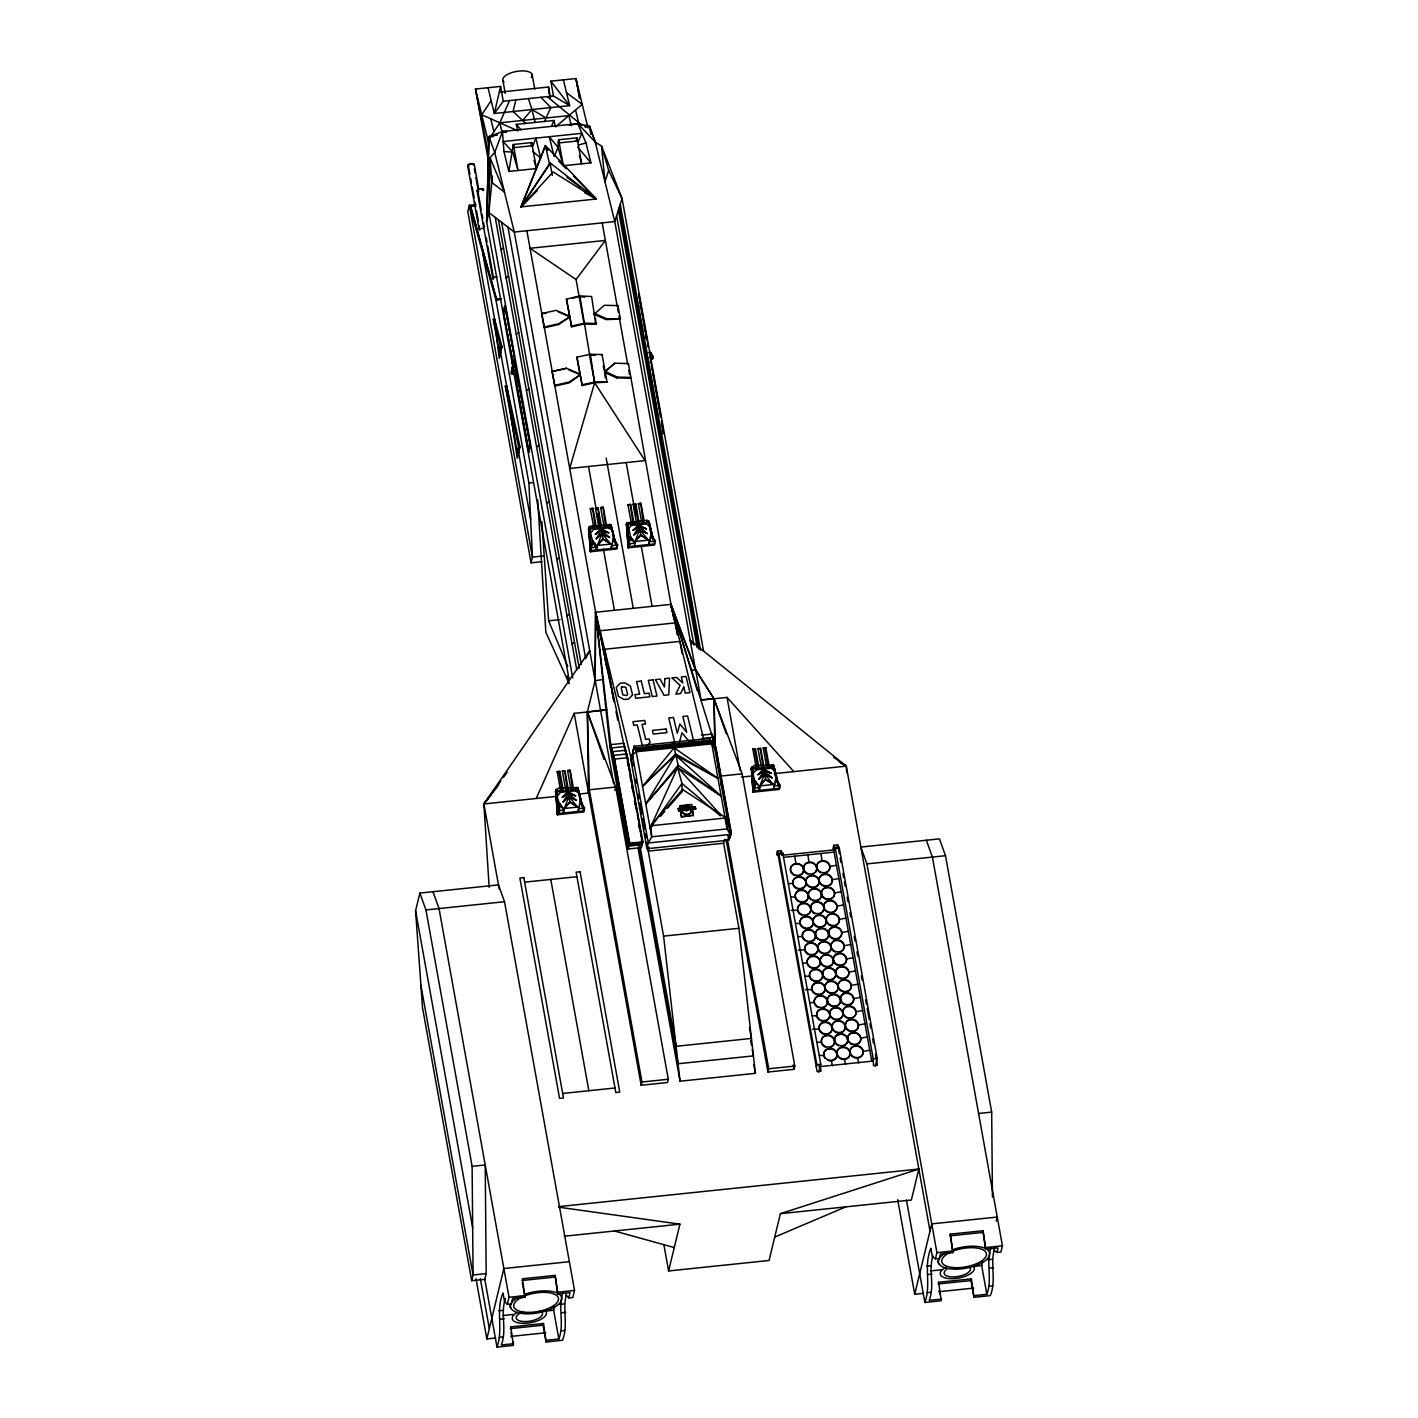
<?xml version="1.0" encoding="UTF-8"?>
<svg xmlns="http://www.w3.org/2000/svg" width="1418" height="1418" viewBox="0 0 1418 1418"><rect width="100%" height="100%" fill="white"/><g stroke="black" fill="none" stroke-linecap="round" stroke-linejoin="round"><path stroke-width="1.5" d="M512.058 367.333L511.437 373.714L515.478 373.944L515.142 366.429L512.058 367.333L511.614 369.832L512.235 368.786M613.693 783.817L595.206 680.321L595.578 612.257L670.927 604.387L695.653 669.845L701.041 699.783L713.998 698.773L742.163 773.82L794.807 1066.052L794.009 1069.314L767.953 1072.026L726.051 839.438M603.572 679.452L595.117 680.675L595.578 612.257L632.96 766.074M513.759 367.014L512.962 367.634L486.64 221.811L488.962 136.677L502.451 131.502L577.8 123.632L589.427 126.202L596.021 143.945M572.712 677.946L488.873 212.523L490.043 157.699L494.74 152.506L502.451 131.502L506.864 131.484M492.436 176.08L488.873 212.523L486.64 221.811L488.962 136.677L497.541 134.94M566.491 1294.439C562.131 1309.275 568.618 1325.334 562.485 1340.258L546.107 1341.977L543.502 1323.49L510.764 1326.911L513.369 1345.398L496.991 1347.1C503.603 1329.304 495.378 1310.445 503.018 1292.968L504.524 1301.352L507.325 1304.365L511.26 1303.957L512.554 1298.587L524.997 1297.293L522.391 1278.806L555.147 1275.385L557.735 1293.872L570.054 1292.578L568.76 1297.949L572.819 1297.523L574.538 1290.433L504.524 901.724L498.462 884.885L419.888 893.074L415.58 910.835L422.529 1007.737L471.698 1280.72L484.796 1279.355L486.179 1273.63L485.222 1164.976L472.123 1166.34L473.08 1274.995L471.698 1280.72M513.777 1343.679L501.334 1344.973C507.219 1329.73 500.04 1313.511 505.499 1298.498M546.515 1340.258L558.834 1338.964C564.719 1323.738 557.54 1307.502 562.999 1292.489M994.869 1247.698C989.569 1263.19 996.712 1279.958 990.367 1295.609L973.989 1297.328L971.383 1278.841L938.645 1282.262L941.251 1300.731L924.873 1302.451C931.484 1284.637 923.278 1265.795 930.899 1248.319L932.406 1256.702L935.419 1258.847L939.354 1258.44L940.435 1253.937L952.878 1252.626L950.273 1234.139L983.029 1230.735L985.634 1249.223L998.077 1247.911L996.978 1252.431L1000.913 1252.023L1002.42 1245.784L932.406 857.075L926.344 840.236M941.658 1299.03L929.215 1300.324C934.958 1285.771 928.311 1270.209 932.902 1255.816M974.396 1295.609L986.839 1294.297C992.742 1279.071 985.545 1262.853 991.022 1247.822M511.916 367.936L511.402 372.774L513.511 374.139L513.281 366.624M486.64 221.811L487.012 217.521M500.483 92.046L548.518 87.03L548.855 93.606M588.736 527.833L590.526 551.726L592.689 540.471L597.403 547.118L596.694 549.971L592.689 540.471L590.81 550.592L617.007 547.862L610.874 524.607L589.977 526.273L588.47 528.914L590.526 551.726L616.724 548.996L617.699 544.991L613.409 538.308L611.867 527.851L609.58 526.255L593.132 528.205L588.878 526.893M568.405 788.071L577.764 787.61L580.299 801.312L584.588 807.994L583.613 812L557.416 814.73C566.154 804.52 544.884 784.189 566.473 788.266L566.207 789.418M626.543 522.958L627.819 526.184L628.209 547.809L626.543 522.958L646.945 520.335L648.806 521.15L654.673 543.927L628.475 546.657L630.354 536.536L633.456 541.694L649.834 539.992L648.788 544.547L651.075 534.373L655.364 541.056L654.389 545.061L628.209 547.809L630.354 536.536L635.069 543.183L634.378 546.036M764.072 765.507L773.43 765.029L775.965 778.73L780.255 785.43L779.28 789.436L753.082 792.166C761.821 781.938 740.551 761.608 762.14 765.702L761.874 766.854M632.463 756.999L632.641 753.454M555.767 789.897L557.416 814.73L557.026 793.123L558.674 791.12L575.354 789.596L578.012 788.089L581.752 804.024M751.434 767.333L753.082 792.166L752.692 770.541L754.341 768.538L771.02 767.032L773.679 765.507L778.34 785.448M557.699 813.595L559.561 803.474L564.275 810.121L563.584 812.975L562.662 808.632L579.04 806.931L577.995 811.468L580.299 801.312L583.879 810.866L557.699 813.595L557.026 793.123M772.136 766.695L774.423 768.272L779.546 788.284L753.366 791.014L755.227 780.893L759.942 787.539L759.25 790.411L758.329 786.068L774.707 784.349L773.661 788.904L775.965 778.73L777.401 782.559M631.418 759.25L631.861 757.07L633.084 756.946M631.754 757.815L634.218 746.222L709.567 738.37L714.353 746.4L730.199 834.44L728.817 840.165L646.927 848.708L631.063 760.686L634.218 746.222L636.292 752.249M508.832 171.436L513.351 144.494L531.732 142.58L536.412 168.565L508.832 171.436L503.939 151.549L502.451 131.502L506.332 132.353M580.299 801.312L579.59 804.52L582.55 804.219M775.965 778.73L775.256 781.956L778.216 781.655M612.027 544.406L611.105 548.465L613.409 538.308L612.718 541.516L615.66 541.215M488.43 160.89L475.473 89.033L500.589 86.409L494.315 113.475L569.646 105.623L563.371 79.851M515.815 99.916L513.139 111.508L525.706 123.419M611.105 548.465L612.168 543.927L595.79 545.629M470.581 205.911L496.601 299.588L501.015 299.127L496.601 299.588L470.439 206.479L474.977 205.45M490.043 157.699L491.816 182.514L504.524 192.281L490.043 157.699L488.182 165.445L490.061 161.741M512.891 147.507L513.6 144.601L514.131 147.596L531.945 145.735L531.413 142.757M530.988 145.664L531.732 142.58M503.62 310.648L504.737 306.004L514.309 356.432L513.44 365.241L503.869 314.796L504.737 306.004M503.869 314.796L513.44 365.241M514.309 356.432L505.552 307.83M541.41 156.14L545.398 145.487L596.34 199.016L521.009 206.886L545.398 145.487L549.617 164.506L521.009 206.886L540.701 157.912L535.827 138.113L532.707 146.178M500.625 352.55L499.313 352.692L500.678 347.038L493.304 319.369L494.616 319.227L501.99 346.896L499.225 358.364L494.616 319.227M549.617 164.506L550.024 162.822L596.34 199.016L584.854 192.848M579.377 155.679L581.699 163.832L577.02 137.847L558.639 139.762L558.054 147.401L563.318 165.746L590.898 162.875L586.006 142.988L577.8 123.632L569.38 125.333M558.196 142.775L558.887 139.886M512.767 362.813L512.926 363.699M513.174 363.735L514.291 359.091L514.574 360.597M514.255 366.074L515 362.99L516.755 372.739L515.638 377.365L514.929 373.483M516.382 383.64L517.322 375.876L529.871 444.153L529.003 451.615L516.453 383.339L528.311 450.534M517.322 375.876L516.205 380.52M517.942 377.241L517.464 376.621M576.275 140.949L577.02 137.847M518.634 452.537L517.322 452.661L518.687 447.007L505.322 386.015L506.634 385.873L519.998 446.865L517.216 458.351L510.374 411.45M528.453 449.949L529.144 452.377L529.995 443.568L517.18 375.132L516.329 383.923M528.861 450.871L529.995 446.227M541.977 561.705L531.059 562.84L532.441 557.114L528.914 483.095L495.91 299.854L469.323 205.291L475.881 204.617M595.383 534.231L601.409 530.102L602.969 539.159L597.403 545.469L602.03 533.381L609.563 537.44L601.392 530.208L601.108 528.613L595.383 534.231L601.409 530.102L608.747 532.849L601.108 528.613M608.996 525.404L609.261 524.252L610.963 525.511L615.146 542.598M650.862 354.039L651.146 352.816L648.345 352.515M651.146 352.816L653.078 356.574L652.493 358.984L650.649 359.835L650.206 352.32M650.649 359.835L652.493 358.984L652.883 356.237L651.11 356.804L650.685 352.568L651.11 356.804L653.078 356.574L649.267 357.62M562.272 797.235L568.299 793.105L569.859 802.163L564.293 808.473L568.902 796.384L576.452 800.443L568.281 793.211L567.998 791.616L562.272 797.235L568.299 793.105L575.619 795.852L567.998 791.616M636.983 522.48L637.267 521.345M581.415 803.846L577.764 787.61M633.048 530.314L639.093 526.167L647.246 533.523L639.66 529.623L635.069 541.534L640.723 534.941L638.774 524.678L633.048 530.314L639.093 526.167L646.413 528.914L638.774 524.678M646.661 521.469L646.945 520.335L648.629 521.576L652.829 538.663M579.82 793.938L588.541 793.034L589.321 789.773L587.353 711.978L595.206 680.321M642.106 844.703L629.007 846.085L610.733 744.627L623.831 743.262L627.66 757.708L642.815 841.813L641.415 847.609L628.316 848.974L610.041 747.534L610.733 744.627L595.578 612.257L625.391 751.894M495.573 1338.007L486.835 1338.911L503.869 1268.525L569.345 1261.701M631.063 760.686L632.446 754.961L636.416 751.753L711.765 743.883L714.353 746.4L713.998 747.835M507.325 1304.365L509.044 1297.275L439.031 908.548L432.969 891.709M510.764 1326.911L510.338 1328.631L543.076 1325.21L543.502 1323.49M628.316 848.974L629.716 843.178L614.561 759.091L610.733 744.627M653.06 824.727L650.153 828.023L650.702 825.79L682.537 789.489L726.034 817.92L727.079 828.927L730.199 834.44L648.31 842.983L646.927 848.708M649.196 847.29L648.274 851.101L723.623 843.231L724.545 839.421M691.47 670.271L695.653 669.845L713.998 698.773L726.246 733.797M557.735 1293.872L555.147 1275.385M558.834 1338.964L553.658 1310.232L554.668 1306.013M667.524 808.225L682.005 791.723L682.537 789.489M679.701 805.708L681.509 817.069L693.42 815.261L691.488 804.485L679.701 805.708L681.509 817.069M679.399 808.951L678.247 808.455L678.69 810.848L695.706 809.075L695.281 806.682L678.247 808.455M679.63 810.139L679.541 808.366M691.488 804.485L693.296 815.829M694.483 806.824L694.554 808.579L695.281 806.682M711.517 744.893L709.567 738.37L710.134 741.561M717.1 755.847L717.597 760.278M641.166 1085.266L641.964 1082.005L589.321 789.773L615.642 787.025L668.286 1079.258L667.488 1082.519L641.166 1085.266L574.184 713.36L606.78 709.957M718.571 769.088L718.075 764.71M725.502 820.153L726.034 817.92L650.702 825.79L651.731 836.78L648.31 842.983L632.446 754.961M728.533 824.496L728.054 820.065M729.845 838.375L731.245 832.596L716.09 748.491L670.927 604.387L672.097 610.857L628.404 363.575L614.792 363.238L605.114 371.41L617.291 377.082L630.886 377.401M751.008 769.336L752.515 766.713L751.274 768.255L753.082 792.166L751.682 767.812L754.341 768.538M757.939 774.671L763.965 770.523L772.119 777.879L764.532 773.98L759.959 785.891L765.596 779.315L763.664 769.052L757.939 774.671L763.965 770.523L771.286 773.271L763.664 769.052M780.379 1213.684L911.349 1200.018L918.846 1169.035L780.379 1213.684L769.07 1260.478L668.605 1270.953L679.931 1224.159L558.621 1207.161M776.55 854.824L777.436 851.154L781.371 850.747L782.187 855.267L834.635 849.807L833.819 845.27L837.754 844.862L839.35 853.742M778.252 855.692L778.801 853.388L782.736 852.98L820.792 1064.28L818.86 1072.309M780.485 854.398L781.371 850.747M782.187 855.267L782.736 852.98M795.906 863.987L794.736 856.188M802.092 888.802L800.443 889.175A6.682 5.991 13.6 0 1 792.804 883.875L792.946 883.29A6.682 5.991 13.6 0 1 798.423 876.608L798.068 875.969M792.804 883.875A6.682 5.991 13.6 0 1 798.281 877.193L801.844 877.068A6.682 5.991 13.6 0 1 803.705 887.455L800.585 888.607A6.682 5.991 13.6 0 1 792.946 883.29L788.568 883.751M795.179 897.08L790.943 896.956M800.443 889.175L800.656 890.398M809.022 862.605L807.852 854.824M802.818 902.38L803.031 903.603M811.167 874.605L811.397 875.81A6.682 5.991 13.6 0 0 807.338 885.399A6.682 5.991 13.6 0 0 818.682 884.212A6.682 5.991 13.6 0 0 811.397 875.81M799.929 923.49L795.711 923.366M805.194 915.585L805.406 916.808A6.682 5.991 13.6 0 0 801.365 926.397A6.682 5.991 13.6 0 0 812.709 925.21A6.682 5.991 13.6 0 0 805.406 916.808M767.953 1072.026L768.733 1068.764L727.416 839.314M813.56 887.81L813.772 889.033M802.322 936.695L798.086 936.571M822.121 861.24L820.969 853.459M807.569 928.79L807.799 930.013M815.935 901.015L816.148 902.238M824.283 873.24L824.514 874.445M809.962 941.995L810.174 943.218M832.933 848.939L833.819 845.27M818.31 914.22L818.523 915.443M829.76 866.558L836.46 865.299M807.072 963.106L802.836 962.982M871.804 1061.515L834.085 852.094L835.184 847.503L839.119 847.095L877.175 1058.395L875.296 1066.194M826.659 886.445L826.889 887.65A6.682 5.991 13.6 0 0 822.83 897.239A6.682 5.991 13.6 0 0 834.174 896.052A6.682 5.991 13.6 0 0 826.889 887.65M836.868 848.513L837.754 844.862M812.549 956.423A6.682 5.991 13.6 0 1 819.852 964.825A6.682 5.991 13.6 0 1 808.49 966.012A6.682 5.991 13.6 0 1 812.549 956.423L812.337 955.218A6.682 5.991 13.6 0 0 817.885 949.05A6.682 5.991 13.6 0 0 811.326 943.183A6.682 5.991 13.6 0 0 804.644 948.323M820.685 927.425L820.916 928.648M832.136 879.763L838.836 878.504M809.448 976.311L805.211 976.187M829.051 899.65L829.264 900.855M814.712 968.423L814.925 969.628M823.06 940.63L823.291 941.853M834.528 892.968L841.211 891.709M831.427 912.855L831.639 914.061M817.087 981.628L817.3 982.834M825.453 953.835L825.666 955.058A6.682 5.991 13.6 0 0 821.607 964.648A6.682 5.991 13.6 0 0 832.969 963.46A6.682 5.991 13.6 0 0 825.666 955.058M836.904 906.173L843.604 904.914M833.802 926.06L834.014 927.283A6.682 5.991 13.6 0 0 829.955 936.855A6.682 5.991 13.6 0 0 841.317 935.685A6.682 5.991 13.6 0 0 834.014 927.283M819.693 996.039L819.462 994.833A6.682 5.991 13.6 0 0 825.01 988.683A6.682 5.991 13.6 0 0 818.47 982.816A6.682 5.991 13.6 0 0 811.77 987.938M827.828 967.041L828.041 968.264A6.682 5.991 13.6 0 0 823.982 977.853A6.682 5.991 13.6 0 0 835.344 976.665A6.682 5.991 13.6 0 0 828.041 968.264M839.279 919.378L845.979 918.12M816.591 1015.926L812.354 1015.82M836.177 939.265L836.407 940.489M821.855 1008.038L822.068 1009.244M830.204 980.263L830.416 981.469A6.682 5.991 13.6 0 0 826.357 991.058A6.682 5.991 13.6 0 0 837.719 989.87A6.682 5.991 13.6 0 0 830.416 981.469M841.654 932.583L848.354 931.325M818.966 1029.131L812.549 1029.255M838.552 952.471L838.782 953.694L834.458 955.927A6.682 5.991 13.6 0 0 837.506 965.215M824.23 1021.244L824.443 1022.449M832.579 993.469L832.791 994.674M844.029 945.788L850.729 944.53M816.307 1066.992L816.857 1064.688L778.801 853.388M840.945 965.676L841.158 966.899A6.682 5.991 13.6 0 0 837.099 976.488A6.682 5.991 13.6 0 0 848.46 975.3A6.682 5.991 13.6 0 0 841.158 966.899M826.818 1035.672L826.605 1034.449A6.682 5.991 13.6 0 0 831.001 1025.303A6.682 5.991 13.6 0 0 819.799 1025.125A6.682 5.991 13.6 0 0 824.868 1034.413M834.954 1006.674L835.184 1007.879A6.682 5.991 13.6 0 0 831.125 1017.468A6.682 5.991 13.6 0 0 842.469 1016.281A6.682 5.991 13.6 0 0 835.184 1007.879M846.422 958.993L853.104 957.735M823.716 1055.541L819.498 1055.435M843.32 978.881L843.533 980.104M828.981 1047.654L829.193 1048.877M837.347 1019.879L837.559 1021.084A6.682 5.991 13.6 0 0 833.5 1030.673A6.682 5.991 13.6 0 0 844.862 1029.486A6.682 5.991 13.6 0 0 837.559 1021.084M848.797 972.199L855.479 970.958M845.695 992.086L845.908 993.309M831.356 1060.859L832.472 1065.698M839.722 1033.084L839.935 1034.289A6.682 5.991 13.6 0 1 843.763 1045.899M851.172 985.404L857.872 984.163M848.301 1006.514A6.682 5.991 13.6 0 1 855.586 1014.916A6.682 5.991 13.6 0 1 844.242 1016.103A6.682 5.991 13.6 0 1 848.301 1006.514L848.07 1005.291A6.682 5.991 13.6 0 1 846.333 1005.273M845.536 1023.317L846.351 1021.953A6.682 5.991 13.6 0 1 856.897 1022.13A6.682 5.991 13.6 0 1 854.487 1031.329A6.682 5.991 13.6 0 1 845.199 1026.402L845.27 1024.257M853.547 998.626L860.247 997.368M842.097 1046.289L842.31 1047.494A6.682 5.991 13.6 0 0 838.251 1057.084A6.682 5.991 13.6 0 0 849.612 1055.896A6.682 5.991 13.6 0 0 842.31 1047.494M850.446 1018.514L850.676 1019.719M844.472 1059.494L845.589 1064.333M855.923 1011.832L862.623 1010.573M852.838 1031.719L853.051 1032.924M858.315 1025.037L864.998 1023.778M855.214 1044.924L855.426 1046.13M860.691 1038.242L867.373 1036.983M857.589 1058.129L858.705 1062.968M863.066 1051.447L869.766 1050.189M875.438 1054.159L877.441 1065.219L873.506 1065.645L873.24 1058.821L835.184 847.503M923.455 1293.358L914.716 1294.262L931.75 1223.876L997.244 1217.052L996.234 1221.199M935.419 1258.847L936.926 1252.626L866.912 863.899L860.868 847.06L939.443 838.871L945.505 855.71L991.678 1112.12L992.44 1197.146M938.645 1282.262L938.22 1283.964L970.975 1280.56L971.383 1278.841M952.878 1252.626L950.273 1234.139M985.634 1249.223L983.029 1230.735M986.839 1294.297L981.664 1265.565L982.692 1261.346M646.005 338.264L645.81 337.2M640.369 306.944L640.174 305.898M679.435 742.093L682.005 732.805L688.864 741.118M703.558 651.004L622.077 198.626L601.569 146.072L608.641 170.32L604.99 181.805L601.569 146.072L595.206 142.03L577.8 123.632M551.425 126.379L553.959 120.459L516.276 124.394L517.854 130.828L481.748 114.787L491.177 100.607M536.217 798.494L574.184 713.36M578.012 142.013L581.912 133.31L503.195 141.516L512.767 152.134L518.031 170.479L513.351 144.494M544.53 121.452L550.822 107.591L540.932 97.293M652.741 824.602L650.153 828.023L677.627 767.457L678.176 765.224L674.099 747.818L642.62 786.192L675.411 755.174L717.969 778.34L674.099 747.818M509.541 100.572L499.81 122.817L488.022 140.542L488.536 144.796M511.863 363.061L513.05 362.937M609.563 537.44L601.976 533.54L596.216 538.84L601.392 530.208L608.747 532.849M647.246 533.523L639.695 529.446L633.881 534.905L639.057 526.273L646.413 528.914M630.372 543.502L628.475 546.657L627.819 526.184L629.45 524.181L646.147 522.675L648.806 521.15L653.007 539.088M576.452 800.443L568.866 796.544L563.088 801.844L568.281 793.211L575.619 795.852M772.119 777.879L764.568 773.803L758.754 779.28L763.947 770.648L771.286 773.271M645.828 803.935L675.411 755.174L721.159 796.083L677.627 767.457L645.828 803.935L678.176 765.224L721.159 796.083M685.621 809.164C685.071 813.755 690.743 808.189 685.869 808.951M537.387 190.384L521.009 206.886L550.024 162.822L552.293 175.389M489.157 887.331L483.892 803.953L589.728 650.72L585.669 658.626L507.963 227.164M650.153 828.023L681.969 783.48L677.627 767.457L721.142 815.368M500.589 86.409L503.266 101.227L494.315 113.475L488.04 87.721M600.523 526.911L601.303 525.848L598.077 507.874L595.454 508.14L598.68 526.113L600.523 526.911L597.758 507.945M638.189 522.976L638.969 521.913L635.743 503.939L633.119 504.223L636.363 522.178L638.189 522.976L635.441 504.01M567.413 789.915L568.193 788.851L564.949 770.878L562.326 771.144L565.569 789.117L567.413 789.915L564.648 770.949M763.079 767.333L763.859 766.269L760.615 748.314L757.992 748.58L761.236 766.553L763.079 767.333L760.314 748.385M499.242 889.228L483.892 803.953L500.767 781.034M503.372 777.507L507.254 772.207M576.062 279.506L605.38 240.422L530.031 248.292L576.062 279.506L579.182 296.787L585.049 297.053M595.365 527.443L596.163 526.379L592.937 508.406L590.313 508.69L593.557 526.645L595.365 527.443L592.618 508.477M605.734 526.362L606.532 525.298L603.306 507.325L600.683 507.609L603.908 525.564L605.734 526.362L602.987 507.396M633.031 523.508L633.846 522.444L630.602 504.471L627.979 504.755L631.223 522.71L633.031 523.508L630.301 504.542M643.4 522.427L644.197 521.363L640.971 503.39L638.348 503.674L641.592 521.629L643.4 522.427L640.67 503.461M562.237 790.446L563.052 789.383L559.809 771.41L557.203 771.693L560.429 789.649L562.237 790.446L558.922 771.959L559.809 771.41M572.606 789.365L573.421 788.302L570.178 770.329L567.554 770.612L570.798 788.568L572.606 789.365L569.876 770.399M757.903 767.882L758.719 766.801L755.475 748.846L752.869 749.112L756.095 767.085L757.903 767.882L754.589 749.378L755.475 748.846M768.272 766.801L769.088 765.72L765.844 747.765L763.221 748.03L766.464 766.004L768.272 766.801L764.94 748.296L765.844 747.765M555.838 796.437L483.892 803.953L498.675 784.934M627.642 522.338L626.401 523.898L628.209 547.809L626.809 523.437L629.45 524.181M483.892 803.953L490.805 795.338M593.327 544.051L589.144 527.372L590.526 551.726L590.136 530.119L591.785 528.116M591.217 532.282L593.575 529.393L608.641 527.833L611.938 530.119M630.992 540.134L628.883 528.347L631.24 525.475L646.307 523.898L649.604 526.184L651.731 537.954M558.089 795.285L560.464 792.396L575.531 790.836L578.828 793.123M753.756 772.721L756.131 769.832L771.197 768.255L774.494 770.559M588.47 528.914L589.693 527.425M626.136 524.979L627.359 523.49M555.342 791.918L556.849 789.277L555.608 790.836L557.416 814.73L556.016 790.375L558.674 791.12M678.69 810.848L679.754 809.572M572.978 298.312L579.873 295.954L591.625 296.504L595.773 324.279L584.074 323.995L571.631 326.796L566.456 299.145L579.873 295.954L589.675 355.067L595.525 355.209M593.982 314.335L594.691 313.52L606.78 318.766L620.393 319.085L617.964 305.614L604.369 305.278L593.982 314.335L606.089 319.582L620.393 319.085M595.578 318.483L595.773 324.279M617.964 305.614L617.255 306.43L602.207 222.874M601.374 355.351L602.065 354.518L590.367 354.252L576.896 357.159L582.213 385.536L594.656 382.736L607.046 382.204L602.065 354.518M614.792 363.238L606.018 370.878M606.089 376.798L605.38 377.631L604.742 374.033M628.404 363.575L627.695 364.391L618.992 316.054M604.405 372.243L616.6 377.897L617.291 377.082M597.403 545.469L603.04 538.875L610.768 544.069L601.976 533.54M635.069 541.534L640.723 534.941L648.434 540.134L639.66 529.623L633.881 534.905M564.293 808.473L569.93 801.879L577.64 807.072L568.866 796.544M759.959 785.891L765.596 779.315L773.306 784.509L764.532 773.98L758.754 779.28M522.568 120.441L531.98 109.54L528.382 98.604M660.292 816.467L664.634 811.521M521.009 206.886L553.126 171.95L596.34 199.016L573.829 176.328M647.14 745.46L650.047 742.589L649.178 738.973L645.633 739.345L642.017 724.438L645.544 724.066L644.676 720.45L632.907 721.673L633.775 725.307L637.302 724.935L642.425 745.957M642.62 786.192L675.712 753.968L717.969 778.34M596.216 538.84L602.03 533.381M563.088 801.844L568.902 796.384M609.58 526.255L611.14 525.085L615.323 543.023M554.527 385.377L568.99 382.116L580.281 374.76L569.327 382.825L554.846 386.086L552.027 371.534L566.509 368.272L579.944 374.033M501.068 249.781L503.496 248.008M506.137 277.946L508.566 276.173M516.294 334.258L518.704 332.503M526.433 390.588L528.861 388.833M536.571 446.918L539 445.146M546.728 503.248L549.138 501.476M556.866 559.578L559.295 557.806M567.005 615.891L569.433 614.136M572.074 644.056L574.503 642.301M544.016 327.062L558.497 323.8L569.841 316.852L558.816 324.509L544.352 327.771L541.587 313.591L556.069 310.329L569.522 316.143M635.743 503.939L633.119 504.223M590.313 508.69L592.937 508.406M600.683 507.609L603.306 507.325M627.979 504.755L630.602 504.471M638.348 503.674L640.971 503.39M567.554 770.612L570.178 770.329M559.507 771.481L557.575 771.693M755.174 748.917L753.242 749.112M765.543 747.835L763.611 748.03M650.507 359.197L652.457 358.045M802.836 888.412L803.581 888.04A6.682 5.991 13.6 0 0 801.702 877.653L798.281 877.193M774.724 1237.081L845.872 1206.842M578.349 144.99L586.006 142.988M839.935 1034.289L835.61 1036.54A6.682 5.991 13.6 0 0 838.676 1045.828M546.054 313.36L541.587 313.591M571.312 326.087L584.783 323.18L596.482 323.464M581.894 384.827L595.365 381.921L607.046 382.204M585.155 126.946L589.427 126.202L595.206 142.03L614.774 221.562L695.564 670.182L670.927 604.387L674.046 619.524M550.822 81.163L569.646 105.623L553.481 95.981L550.822 81.163L575.938 78.539L587.956 127.921M503.266 101.227L553.481 95.981M595.117 680.675L514.309 232.056L494.74 152.506L488.962 136.677L493.145 136.234M585.226 126.627L589.427 126.202L590.916 134.48M559.436 142.881L577.25 141.02L576.701 138.025M470.439 206.479L474.835 206.018M479.231 229.769L479.922 229.698A2.676 1.099 -10.2 0 0 479.94 229.982L479.178 225.71M495.91 299.854L500.979 299.34M500.678 347.038L501.99 346.896M516.063 371.516L512.022 371.286L514.007 371.073L512.678 366.978L512.058 368.006L514.007 371.073L512.022 371.286L511.437 373.714L513.405 373.501M518.687 447.007L519.998 446.865M528.914 483.095L533.274 482.634M593.557 526.645L596.163 526.379M598.68 526.113L601.303 525.848M631.223 522.71L633.846 522.444M636.363 522.178L638.969 521.913M641.592 521.629L644.197 521.363M595.471 526.822L599.318 526.415M592.192 543.661L595.135 543.36M629.858 539.726L632.818 539.425M653.326 537.28L650.383 537.599L651.075 534.373L652.51 538.184M591.501 547.72L597.403 547.118M611.796 545.611L617.699 544.991M629.167 543.785L635.069 543.183M649.479 541.676L655.364 541.056M543.36 555.98L532.441 557.114L469.323 205.291L467.798 211.601L531.059 562.84M541.889 521.806L548.624 620.8L559.95 619.613M606.869 709.603L587.353 711.978L588.541 793.034M700.971 700.12L727.026 697.408L793.832 771.605M701.361 735.18L712.279 734.045L713.343 740.019M702.229 738.477L713.148 737.325L714.938 747.321M690.424 740.958L693.562 740.621L687.57 715.984L682.873 716.462L686.72 732.308L679.878 723.995L677.308 733.301L673.444 717.455L668.747 717.933L674.738 742.589M634.909 747.96L710.258 740.107M635.299 748.917L710.631 741.065M709.762 741.508L714.123 741.047L716.232 752.692M633.438 749.838L634.218 746.222M635.654 749.821L711.003 741.969M614.561 759.091L627.66 757.708M756.095 767.085L758.719 766.801M766.464 766.004L769.088 765.72M752.249 767.847L756.095 767.457M560.429 789.649L563.052 789.383M570.798 788.568L573.421 788.302M720.45 776.089L742.163 773.82M619.046 789.844L614.863 790.287L615.642 787.025L587.353 711.978L603.997 759.374M741.384 777.082L752.302 775.947M774.157 773.661L846.28 766.128L930.013 1231.037M754.748 784.101L757.691 783.782M559.082 806.665L562.024 806.363M754.057 788.16L759.942 787.539M774.352 786.033L780.255 785.43M558.391 810.724L564.275 810.121M578.686 808.614L584.588 807.994M681.526 806.08L689.378 805.264M678.353 809.058C701.963 808.384 677.964 810.547 688.014 808.047M694.341 807.391L695.387 807.285M678.46 809.66L694.696 808.012L695.706 809.075M678.566 810.245L695.6 808.473M681.633 816.484L693.42 815.261M629.716 843.178L642.815 841.813M524.625 882.156L576.949 876.696M783.817 857.341L834.085 852.094M419.888 893.074L425.932 909.931L504.524 901.724M866.912 863.899L945.505 855.71M791.138 910.391L797.554 910.285A6.682 5.991 13.6 0 0 801.773 915.124M646.697 842.381L663.589 936.128L738.938 928.276L755.386 1073.337L680.055 1081.207L637.94 847.415M798.281 950.007L804.697 949.9A6.682 5.991 13.6 0 0 810.6 955.183M805.406 989.622L811.823 989.516A6.682 5.991 13.6 0 0 817.725 994.798M809.979 1002.615L814.216 1002.721A6.682 5.991 13.6 0 1 819.125 996.127A6.682 5.991 13.6 0 1 827.031 1000.328A6.682 5.991 13.6 0 1 823.504 1007.649M817.105 1042.23L821.341 1042.336A6.682 5.991 13.6 0 1 826.251 1035.743A6.682 5.991 13.6 0 1 834.174 1039.943A6.682 5.991 13.6 0 1 830.647 1047.282M641.964 1082.005L668.286 1079.258M768.733 1068.764L794.807 1066.052M816.857 1064.688L820.792 1064.28M873.24 1058.821L877.175 1058.395M562.68 1093.455L615.004 1087.996M872.69 1061.107L820.242 1066.584L821.057 1071.104L817.122 1071.529L777.436 851.154M978.58 1113.485L991.678 1112.12M558.657 1206.612L918.846 1169.035M564.24 1236.23L679.931 1224.159M486.179 1273.63L473.08 1274.995L420.933 985.475M521.984 1280.525L554.722 1277.104M949.865 1235.858L982.603 1232.455M509.044 1297.275L525.422 1295.573M558.16 1292.152L574.538 1290.433M936.926 1252.626L953.304 1250.906M986.042 1247.503L1002.42 1245.784M498.693 1310.781L502.628 1310.374M560.128 1304.383L564.187 1303.957M926.574 1266.132L930.509 1265.725M988.133 1259.716L992.068 1259.308M502.539 1315.567L513.192 1314.451M545.132 1311.118L553.658 1310.232M930.438 1270.9L941.109 1269.801M973.138 1266.451L981.664 1265.565M500.217 1319.165L504.134 1318.758M561.634 1312.767L565.693 1312.341M928.099 1274.516L932.016 1274.108M989.658 1268.1L993.575 1267.692M499.349 1337.334L503.284 1336.926M560.784 1330.917L564.843 1330.492M927.248 1292.684L931.165 1292.259M988.789 1286.25L992.724 1285.842M510.852 1336.412L545.77 1332.76M938.734 1291.763L973.67 1288.111M496.743 299.021L501.157 298.56M488.962 136.677L493.251 136.553M585.333 126.202L589.427 126.202M616.6 377.897L630.195 378.234M503.939 151.549L512.767 152.134M595.454 508.14L597.191 508.406M757.992 748.58L759.747 748.846M562.326 771.144L564.08 771.41M638.72 503.674L639.997 503.869M628.351 504.755L629.627 504.95M601.055 507.609L602.331 507.804M590.686 508.69L591.962 508.885M567.944 770.612L569.203 770.807M763.221 748.03L764.94 748.296M752.869 749.112L754.589 749.378M557.203 771.693L558.922 771.959M614.437 1231.001L674.277 1247.556M568.742 369.814L580.281 374.76M558.32 311.871L569.841 316.852M511.756 368.556L512.696 369.034M840.573 762.831L846.28 766.128L846.706 772.721M546.107 117.978L531.98 109.54L535.118 122.427M838.818 761.484L846.28 766.128L690.176 640.245L692.25 643.754M640.652 535.224L648.434 540.134M602.969 539.159L610.768 544.069M765.525 779.599L773.306 784.509M569.859 802.163L577.64 807.072M771.534 765.844L773.253 767.014L778.181 785.359M575.868 788.408L577.587 789.596M647.246 522.32L649.533 523.916L652.936 538.716M576.47 789.259L578.757 790.854L583.879 810.866M833.589 757.247L846.28 766.128M993.965 1250.268L996.978 1252.431M566.509 92.737L582.213 104.312L555.519 126.911L553.959 120.459M581.947 125.245L547.206 96.637M771.817 764.692L773.501 765.933L778.234 785.164M576.151 787.256L577.835 788.514L582.036 805.601L578.757 790.854M566.934 177.285L580.777 187.513M584.234 190.065L596.34 199.016M488.873 212.523L514.309 232.056L614.774 221.562L622.077 198.626L608.641 170.32M624.416 235.388L626.082 236.735M629.486 263.553L631.152 264.9M639.624 319.883L641.29 321.212M649.763 376.213L651.447 377.543M659.919 432.525L661.586 433.873M670.058 488.856L671.724 490.203M680.215 545.186L681.881 546.533M690.353 601.516L692.019 602.845M695.423 629.681L697.089 631.01M532.743 151.496L540.701 157.912M720.468 815.917L681.969 783.48L682.005 791.723M544.973 147.277L548.039 150.343M558.727 161.138L566.314 168.777M565.942 1294.935L568.76 1297.949M516.276 124.394L521.115 129.924M577.764 147.064L590.898 162.875M695.653 669.845L713.998 698.773L715.292 746.293M755.227 780.893L757.301 784.349M559.561 803.474L561.634 806.913M627.819 526.184L628.883 528.347M579.182 296.787L584.074 323.995M566.456 299.145L571.631 326.796M576.896 357.159L582.213 385.536M566.509 368.272L552.027 371.534M569.274 683.706L545.841 632.251L537.706 499.898M650.383 361.218L651.057 363.646L650.525 361.98M505.003 307.493L505.411 308.415M548.624 620.8L567.749 666.425M692.073 742.004L692.463 742.961M692.817 743.865L693.207 744.822M690.761 742.128L691.151 743.103M691.505 743.989L691.895 744.964M673.231 743.971L673.621 744.929M673.975 745.833L674.365 746.79M671.919 744.096L672.309 745.07M672.664 745.957L673.054 746.931M654.407 745.921L654.779 746.896M655.151 747.782L655.524 748.757M653.095 746.063L653.468 747.02M653.84 747.924L654.212 748.881M755.688 768.627L756.131 769.832M630.815 524.27L631.24 525.475M593.132 528.205L593.575 529.393M560.021 791.209L560.464 792.396M604.547 655.524L600.08 630.762L675.429 622.892L677.627 635.104L670.927 604.387L697.372 690.655M534.072 160.411L536.412 168.565M648.912 524.695L652.759 538.964M615.075 542.881L610.874 524.607M709.567 738.37L710.418 741.809M575.531 109.948L578.668 122.834M571.312 125.67L568.866 115.602L499.81 122.817L502.256 132.867M490.77 118.793L493.907 131.679M488.022 140.542L475.473 89.033L488.359 153.179M670.927 604.387L703.647 739.097M774.423 768.272L778.305 785.2M611.867 527.851L615.27 542.651M610.041 747.534L595.578 612.257L599.14 629.539M600.027 633.864L604.476 655.471M611.14 687.89L604.919 657.633L606.886 668.498M612.044 692.214L613.817 700.864M616.032 711.641L617.805 720.273M579.802 97.789L575.938 78.539L579.466 98.143M595.578 612.257L598.733 629.486L526.876 230.744M970.975 1280.56L973.989 1297.328M939.354 1290.256L940.116 1294.457M906.439 1200.036L924.873 1302.451M840.13 858.103L840.909 862.463M842.877 873.346L843.657 877.707M844.454 882.067L845.234 886.427M847.202 897.31L847.982 901.671M849.949 912.572L850.729 916.914M854.256 936.518L855.036 940.878M857.004 951.779L857.784 956.14M861.329 975.744L862.109 980.086M865.636 999.69L866.416 1004.05M867.213 1008.411L869.163 1019.312M869.961 1023.654L870.741 1028.015M872.69 1038.915L873.488 1043.258M897.7 1199.734L914.716 1294.262M819.001 1065.095L819.693 1068.871M727.026 697.408L740.214 770.63M793.229 1064.953L794.009 1069.314M638.756 293.934L647.122 340.426M651.589 365.206L660.877 416.786M661.657 421.075L663.464 433.819M638.685 294.217L642.425 315.665M643.098 319.422L645.225 331.263M645.917 334.382L646.679 338.601M651.518 365.507L652.227 370.08M653.06 374.086L660.735 417.353M661.586 421.376L663.323 433.075M644.428 328.001L645.013 331.263M620.251 204.369L700.616 650.525M619.329 207.223L698.932 649.178M715.115 744.769L720.769 776.142M721.088 777.986L725.077 800.124M725.413 801.968L730.731 831.497M718.252 763.965L720.574 776.887M720.911 778.73L721.904 784.26M723.907 795.338L724.899 800.869M725.236 802.712L727.558 815.634M728.232 819.32L730.89 834.085M618.425 210.094L697.248 647.778M715.31 749.324L716.019 753.33M716.746 757.336L717.419 761.023M721.071 781.318L721.727 785.005M723.729 796.083L724.385 799.77M726.725 812.674L727.381 816.378M729.703 829.282L730.713 834.83M720.893 782.009L721.567 785.714M729.526 830.026L730.518 835.574M616.6 215.837L693.916 645.101M711.765 743.883L727.079 828.927L651.731 836.78L636.044 750.778L711.375 742.926L711.641 744.379M728.037 835.876L728.817 840.165M723.623 843.231L738.938 928.276M682.111 653.609L679.913 641.397L604.582 649.267L613.888 700.917M749.466 1027.571L751.434 1038.437L676.085 1046.307L640.085 846.422M750.671 1040.688L751.451 1045.031M752.231 1049.373L753.419 1055.896L678.07 1063.748L638.951 846.581M617.61 308.362L618.301 312.208M628.777 370.328L629.486 374.281M753.827 1064.688L755.386 1073.337M626.189 462.569L635.831 516.063M641.255 546.143L652.085 606.355M603.27 365.897L604.033 370.133M558.639 139.762L563.318 165.746M548.518 87.03L550.468 97.86M606.195 458.12L633.261 608.322M532.069 74.356L534.763 89.228M588.523 466.487L596.234 509.292M596.996 513.582L598.928 524.27M603.43 549.28L614.419 610.289M635.317 779.156L636.097 783.516M638.065 794.417L638.844 798.777M639.642 803.137L641.592 814.038M642.389 818.399L644.339 829.3M645.137 833.66L645.917 838.02M633.881 795.711L625.692 750.282L612.594 751.646L629.344 844.667L642.443 843.302L638.933 823.84M634.661 800.036L636.593 810.848M637.373 815.19L638.153 819.515M626.65 757.389L624.7 746.559L611.601 747.924L629.167 845.412L642.265 844.047L641.485 839.722M627.43 761.732L628.227 766.057M630.177 776.887L630.957 781.229M631.737 785.554L632.517 789.897M634.466 800.727L635.246 805.052M638.756 824.549L639.536 828.892M502.929 80.631L505.233 93.393M501.6 222.289L581.22 664.333M498.409 219.843L579.182 668.286M495.236 217.415L576.771 670.076M514.06 374.051L569.292 680.711M567.218 676.102L568.388 682.572M474.268 164.399L478.575 188.381M474.339 168.848L475.119 173.12M475.881 177.41L478.203 190.278M477.76 190.668L481.234 209.935M481.996 214.224L482.776 218.496M483.538 222.786L484.318 227.075M486.25 237.781L487.012 242.053M487.792 246.342L493.57 278.46A2.676 1.099 -10.2 0 1 494.049 277.573M477.068 190.81L493.074 279.647M663.908 1244.844L668.605 1270.953M468.365 165.676L469.907 174.254M470.687 178.544L471.45 182.833M472.229 187.105L474.161 197.829M474.924 202.118L475.704 206.408M476.466 210.697L478.398 221.421M467.674 165.817L479.054 229.06M482.616 252.581L496.123 327.558M499.49 346.311L511.668 413.826M517.854 448.23L530.633 519.183M493.304 319.369L499.313 352.692M505.322 386.015L517.322 452.661M550.787 879.426L588.842 1090.726M543.076 1325.21L546.107 1341.977M522.356 1282.616L524.997 1297.293M511.1 1332.814L511.845 1337.014M512.607 1341.198L513.369 1345.398M425.932 909.931L472.123 1166.34M484.796 1279.355L496.991 1347.1M415.58 910.835L472.655 1227.722M480.312 1278.575L489.334 1328.631M476.005 1278.752L486.835 1338.911M506.634 385.873L509.736 407.196M771.02 767.032L771.197 768.255M646.147 522.675L646.307 523.898M608.464 526.592L608.641 527.833M575.354 789.596L575.531 790.836M663.589 936.128L680.055 1081.207M773.43 765.029L773.501 765.933M647.512 342.536L647.76 346.683M845.199 1026.402L846.493 1021.385A6.682 5.991 13.6 0 1 857.021 1021.545A6.682 5.991 13.6 0 1 854.629 1030.762A6.682 5.991 13.6 0 1 845.341 1025.834M752.692 770.541L753.366 791.014M590.136 530.119L590.81 550.592M649.533 523.916L649.604 526.184M713.998 698.773L714.672 740.373M468.365 166.385A3.385 1.383 -10.2 0 1 470.439 163.797A3.385 1.383 -10.2 0 1 474.073 165.162M473.009 164.116A2.676 1.099 -10.2 0 1 473.417 165.144M468.56 165.924A2.676 1.099 -10.2 0 1 469.057 164.63A2.676 1.099 -10.2 0 1 471.91 163.939M481.482 228.582A2.676 1.099 -10.2 0 1 483.503 228.245M478.398 191.536A3.385 1.383 -10.2 0 1 477.671 189.675A3.385 1.383 -10.2 0 1 482.333 188.665A3.385 1.383 -10.2 0 1 483.059 190.526M478.805 191.235A2.676 1.099 -10.2 0 1 478.096 189.87A2.676 1.099 -10.2 0 1 481.517 188.931A2.676 1.099 -10.2 0 1 482.829 190.136M494.527 277.29A2.676 1.099 -10.2 0 1 497.115 276.723M504.028 82.031A14.942 6.133 -10.2 0 1 517.127 71.325A14.942 6.133 -10.2 0 1 531.271 77.671M691.275 809.997A4.803 4.307 13.6 0 1 686.72 814.818A4.803 4.307 13.6 0 1 681.81 809.838M682.093 808.756A4.803 4.307 13.6 0 1 690.265 807.905M691.417 809.412A4.803 4.307 13.6 0 1 687.482 814.216A4.803 4.307 13.6 0 1 681.987 810.405M681.952 809.27A4.803 4.307 13.6 0 1 690.389 807.338M510.622 1307.963A17.353 7.125 -10.2 0 1 510.728 1304.223M939.514 1264.324A17.353 7.125 -10.2 0 1 939.177 1258.847M525.706 1294.014A26.02 10.688 -10.2 0 1 561.812 1298.728A26.02 10.688 -10.2 0 1 524.855 1313.759A26.02 10.688 -10.2 0 1 519.981 1296.336M953.658 1249.347A26.02 10.688 -10.2 0 1 989.764 1253.742A26.02 10.688 -10.2 0 1 954.172 1269.163A26.02 10.688 -10.2 0 1 946.249 1252.555M950.911 1252.023A22.688 9.306 -10.2 0 1 986.272 1253.122A22.688 9.306 -10.2 0 1 956.193 1267.692A22.688 9.306 -10.2 0 1 949.386 1252.768M545.948 1311.437A17.353 7.125 -10.2 0 1 524.731 1323.331A17.353 7.125 -10.2 0 1 517.41 1312.306M539.602 1310.675A13.347 5.477 -10.2 0 1 537.652 1318.775A13.347 5.477 -10.2 0 1 519.13 1320.707A13.347 5.477 -10.2 0 1 521.08 1312.607M972.961 1265.778A17.353 7.125 -10.2 0 1 965.605 1276.111A17.353 7.125 -10.2 0 1 943.112 1277.175A17.353 7.125 -10.2 0 1 946.55 1267.018M969.345 1266.983A13.347 5.477 -10.2 0 1 955.927 1276.767A13.347 5.477 -10.2 0 1 946.657 1269.358M825.134 1058.448A6.682 5.991 13.6 0 1 826.074 1050.011A6.682 5.991 13.6 0 1 835.415 1051.27A6.682 5.991 13.6 0 1 834.493 1059.725M833.022 1060.487A6.682 5.991 13.6 0 1 827.935 1060.398M825.56 1047.193A6.682 5.991 13.6 0 1 821.855 1043.878M819.267 1019.967A6.682 5.991 13.6 0 1 819.888 1009.846A6.682 5.991 13.6 0 1 829.778 1015.093A6.682 5.991 13.6 0 1 820.809 1020.783M818.416 1007.578A6.682 5.991 13.6 0 1 814.712 1004.245M831.533 1006.213A6.682 5.991 13.6 0 1 829.229 996.145A6.682 5.991 13.6 0 1 840.147 998.963A6.682 5.991 13.6 0 1 833.235 1006.638M852.643 1056.853A6.682 5.991 13.6 0 1 853.246 1046.732A6.682 5.991 13.6 0 1 863.137 1051.961A6.682 5.991 13.6 0 1 854.168 1057.668M848.992 1042.514A6.682 5.991 13.6 0 1 850.375 1033.775A6.682 5.991 13.6 0 1 859.928 1036.221A6.682 5.991 13.6 0 1 856.862 1044.534M851.793 1044.463A6.682 5.991 13.6 0 1 850.251 1043.648M841.849 1002.898A6.682 5.991 13.6 0 1 843.249 994.16A6.682 5.991 13.6 0 1 852.785 996.606A6.682 5.991 13.6 0 1 849.736 1004.919M844.649 1004.83A6.682 5.991 13.6 0 1 843.125 1004.033M812.142 980.352A6.682 5.991 13.6 0 1 812.744 970.231A6.682 5.991 13.6 0 1 822.635 975.46A6.682 5.991 13.6 0 1 813.666 981.167M823.716 953.818A6.682 5.991 13.6 0 1 818.381 944.973A6.682 5.991 13.6 0 1 829.122 943.839A6.682 5.991 13.6 0 1 827.102 953.463M804.999 940.737A6.682 5.991 13.6 0 1 805.619 930.616A6.682 5.991 13.6 0 1 815.492 935.845A6.682 5.991 13.6 0 1 806.523 941.534M818.115 939.372A6.682 5.991 13.6 0 1 818.735 929.233A6.682 5.991 13.6 0 1 828.608 934.48A6.682 5.991 13.6 0 1 819.639 940.169M822.351 927.053A6.682 5.991 13.6 0 1 812.957 921.062A6.682 5.991 13.6 0 1 822.475 916.134A6.682 5.991 13.6 0 1 823.823 926.291M843.958 992.068A6.682 5.991 13.6 0 1 838.623 983.223A6.682 5.991 13.6 0 1 849.364 982.089A6.682 5.991 13.6 0 1 847.361 991.714M838.782 953.694A6.682 5.991 13.6 0 1 846.493 959.791A6.682 5.991 13.6 0 1 839.208 965.658M835.131 952.01A6.682 5.991 13.6 0 1 832.082 942.722A6.682 5.991 13.6 0 1 842.611 942.881A6.682 5.991 13.6 0 1 840.218 952.098M835.468 925.67A6.682 5.991 13.6 0 1 826.074 919.697A6.682 5.991 13.6 0 1 835.592 914.752A6.682 5.991 13.6 0 1 836.939 924.908M814.889 913.759A6.682 5.991 13.6 0 1 811.238 905.34A6.682 5.991 13.6 0 1 820.614 903.195A6.682 5.991 13.6 0 1 822.635 911.987M821.447 913.086A6.682 5.991 13.6 0 1 819.976 913.848M828.006 912.394A6.682 5.991 13.6 0 1 824.939 903.106A6.682 5.991 13.6 0 1 835.486 903.266A6.682 5.991 13.6 0 1 833.075 912.465M797.501 908.708A6.682 5.991 13.6 0 1 807.994 904.879A6.682 5.991 13.6 0 1 806.86 915.213M810.972 899.739A6.682 5.991 13.6 0 1 811.592 889.618A6.682 5.991 13.6 0 1 821.483 894.864A6.682 5.991 13.6 0 1 812.514 900.554M797.873 901.104A6.682 5.991 13.6 0 1 798.476 890.983A6.682 5.991 13.6 0 1 808.366 896.229A6.682 5.991 13.6 0 1 799.398 901.919M821.713 885.169A6.682 5.991 13.6 0 1 820.543 876.289A6.682 5.991 13.6 0 1 830.345 876.448A6.682 5.991 13.6 0 1 829.796 885.293M828.325 886.055A6.682 5.991 13.6 0 1 823.238 885.984M807.746 874.144A6.682 5.991 13.6 0 1 804.095 865.724A6.682 5.991 13.6 0 1 813.489 863.58A6.682 5.991 13.6 0 1 815.492 872.371M814.304 873.453A6.682 5.991 13.6 0 1 812.833 874.215M818.062 870.829A6.682 5.991 13.6 0 1 819.462 862.091A6.682 5.991 13.6 0 1 828.998 864.537A6.682 5.991 13.6 0 1 825.95 872.85M820.862 872.779A6.682 5.991 13.6 0 1 819.338 871.964M794.629 875.509A6.682 5.991 13.6 0 1 791.581 866.221A6.682 5.991 13.6 0 1 802.127 866.38A6.682 5.991 13.6 0 1 799.717 875.597M664.829 678.637L664.439 686.986L660.114 679.133L655.4 679.63L664.049 695.316L668.764 694.82L669.526 678.159L664.829 678.637M594.656 382.736L569.681 468.454L645.03 460.602L594.656 382.736L589.339 354.358L590.367 354.252L594.656 382.736M558.054 147.401L554.154 156.512L549.28 136.713L558.054 147.401M683.76 687.039L680.534 693.597L675.819 694.093L680.144 685.337L671.884 677.91L676.599 677.414L682.785 682.997L681.314 676.918L686.011 676.439L689.946 692.622L685.249 693.101L683.76 687.039M622.13 686.808L621.173 687.836L622.91 694.962L626.667 695.511L627.625 694.483L625.887 687.34L622.13 686.808M632.552 694.891L628.723 699.003L624.009 699.499L618.425 696.362L616.245 687.411L620.074 683.316L624.789 682.82L630.372 685.957L632.552 694.891M835.787 954.261L834.599 955.36A6.682 5.991 13.6 0 0 837.648 964.648A6.682 5.991 13.6 0 0 846.617 960.004A6.682 5.991 13.6 0 0 838.924 953.109L835.787 954.261M836.939 1034.874L835.751 1035.955A6.682 5.991 13.6 0 0 838.818 1045.261A6.682 5.991 13.6 0 0 847.769 1040.617A6.682 5.991 13.6 0 0 840.076 1033.722L836.939 1034.874M641.273 681.101L636.558 681.597L639.624 694.146L634.909 694.643L635.778 698.276L649.923 696.787L649.036 693.172L644.321 693.668L641.273 681.101M653.042 679.878L648.327 680.356L652.262 696.539L656.977 696.061L653.042 679.878M666.052 728.994L652.457 730.412L653.344 734.045L666.939 732.627L666.052 728.994M626.667 754.004L613.586 755.369L629.521 843.923L642.62 842.558L626.667 754.004M523.809 877.618L519.874 878.026L559.578 1098.401L563.495 1097.993L523.809 877.618M580.068 871.751L576.133 872.159L615.82 1092.534L619.755 1092.126L580.068 871.751M522.958 1311.951A22.688 9.306 -10.2 0 0 558.391 1300.022A22.688 9.306 -10.2 0 0 527.035 1295.077A22.688 9.306 -10.2 0 0 522.958 1311.951M805.087 871.627A6.682 5.991 13.6 0 0 816.449 870.439A6.682 5.991 13.6 0 0 809.146 862.038A6.682 5.991 13.6 0 0 805.087 871.627M851.509 1055.152A6.682 5.991 13.6 0 0 862.871 1053.964A6.682 5.991 13.6 0 0 855.568 1045.562A6.682 5.991 13.6 0 0 851.509 1055.152M791.988 872.992A6.682 5.991 13.6 0 0 803.332 871.804A6.682 5.991 13.6 0 0 796.047 863.402A6.682 5.991 13.6 0 0 791.988 872.992M808.632 965.445A6.682 5.991 13.6 0 0 819.994 964.258A6.682 5.991 13.6 0 0 812.691 955.856A6.682 5.991 13.6 0 0 808.632 965.445M799.114 912.607A6.682 5.991 13.6 0 0 810.476 911.42A6.682 5.991 13.6 0 0 803.173 903.018A6.682 5.991 13.6 0 0 799.114 912.607M818.151 1018.266A6.682 5.991 13.6 0 0 829.495 1017.078A6.682 5.991 13.6 0 0 822.21 1008.677A6.682 5.991 13.6 0 0 818.151 1018.266M813.383 991.856A6.682 5.991 13.6 0 0 824.744 990.668A6.682 5.991 13.6 0 0 817.442 982.266A6.682 5.991 13.6 0 0 813.383 991.856M803.882 939.017A6.682 5.991 13.6 0 0 815.226 937.847A6.682 5.991 13.6 0 0 807.923 929.446A6.682 5.991 13.6 0 0 803.882 939.017M822.901 1044.676A6.682 5.991 13.6 0 0 834.263 1043.488A6.682 5.991 13.6 0 0 826.96 1035.087A6.682 5.991 13.6 0 0 822.901 1044.676M825.276 1057.881A6.682 5.991 13.6 0 0 836.638 1056.694A6.682 5.991 13.6 0 0 829.335 1048.292A6.682 5.991 13.6 0 0 825.276 1057.881M820.526 1031.471A6.682 5.991 13.6 0 0 831.887 1030.283A6.682 5.991 13.6 0 0 824.585 1021.882A6.682 5.991 13.6 0 0 820.526 1031.471M815.758 1005.061A6.682 5.991 13.6 0 0 827.119 1003.873A6.682 5.991 13.6 0 0 819.817 995.471A6.682 5.991 13.6 0 0 815.758 1005.061M811.007 978.65A6.682 5.991 13.6 0 0 822.369 977.463A6.682 5.991 13.6 0 0 815.066 969.061A6.682 5.991 13.6 0 0 811.007 978.65M806.257 952.24A6.682 5.991 13.6 0 0 817.601 951.053A6.682 5.991 13.6 0 0 810.316 942.651A6.682 5.991 13.6 0 0 806.257 952.24M801.489 925.812A6.682 5.991 13.6 0 0 812.851 924.642A6.682 5.991 13.6 0 0 805.548 916.241A6.682 5.991 13.6 0 0 801.489 925.812M796.739 899.402A6.682 5.991 13.6 0 0 808.1 898.214A6.682 5.991 13.6 0 0 800.798 889.813A6.682 5.991 13.6 0 0 796.739 899.402M818.204 870.262A6.682 5.991 13.6 0 0 829.565 869.074A6.682 5.991 13.6 0 0 822.263 860.673A6.682 5.991 13.6 0 0 818.204 870.262M807.48 884.832A6.682 5.991 13.6 0 0 818.824 883.644A6.682 5.991 13.6 0 0 811.539 875.243A6.682 5.991 13.6 0 0 807.48 884.832M809.855 898.037A6.682 5.991 13.6 0 0 821.199 896.85A6.682 5.991 13.6 0 0 813.914 888.448A6.682 5.991 13.6 0 0 809.855 898.037M812.23 911.242A6.682 5.991 13.6 0 0 823.592 910.055A6.682 5.991 13.6 0 0 816.289 901.653A6.682 5.991 13.6 0 0 812.23 911.242M814.606 924.447A6.682 5.991 13.6 0 0 825.967 923.26A6.682 5.991 13.6 0 0 818.665 914.858A6.682 5.991 13.6 0 0 814.606 924.447M816.981 937.653A6.682 5.991 13.6 0 0 828.342 936.465A6.682 5.991 13.6 0 0 821.04 928.063A6.682 5.991 13.6 0 0 816.981 937.653M819.374 950.858A6.682 5.991 13.6 0 0 830.718 949.67A6.682 5.991 13.6 0 0 823.433 941.286A6.682 5.991 13.6 0 0 819.374 950.858M821.749 964.063A6.682 5.991 13.6 0 0 833.093 962.893A6.682 5.991 13.6 0 0 825.808 954.491A6.682 5.991 13.6 0 0 821.749 964.063M824.124 977.268A6.682 5.991 13.6 0 0 835.486 976.098A6.682 5.991 13.6 0 0 828.183 967.696A6.682 5.991 13.6 0 0 824.124 977.268M826.499 990.491A6.682 5.991 13.6 0 0 837.861 989.303A6.682 5.991 13.6 0 0 830.558 980.901A6.682 5.991 13.6 0 0 826.499 990.491M828.874 1003.696A6.682 5.991 13.6 0 0 840.236 1002.508A6.682 5.991 13.6 0 0 832.933 994.107A6.682 5.991 13.6 0 0 828.874 1003.696M831.267 1016.901A6.682 5.991 13.6 0 0 842.611 1015.713A6.682 5.991 13.6 0 0 835.308 1007.312A6.682 5.991 13.6 0 0 831.267 1016.901M833.642 1030.106A6.682 5.991 13.6 0 0 844.986 1028.919A6.682 5.991 13.6 0 0 837.701 1020.517A6.682 5.991 13.6 0 0 833.642 1030.106M838.392 1056.516A6.682 5.991 13.6 0 0 849.754 1055.329A6.682 5.991 13.6 0 0 842.452 1046.927A6.682 5.991 13.6 0 0 838.392 1056.516M820.579 883.467A6.682 5.991 13.6 0 0 831.941 882.28A6.682 5.991 13.6 0 0 824.638 873.878A6.682 5.991 13.6 0 0 820.579 883.467M822.972 896.672A6.682 5.991 13.6 0 0 834.316 895.485A6.682 5.991 13.6 0 0 827.031 887.083A6.682 5.991 13.6 0 0 822.972 896.672M825.347 909.877A6.682 5.991 13.6 0 0 836.709 908.69A6.682 5.991 13.6 0 0 829.406 900.288A6.682 5.991 13.6 0 0 825.347 909.877M827.722 923.083A6.682 5.991 13.6 0 0 839.084 921.895A6.682 5.991 13.6 0 0 831.781 913.493A6.682 5.991 13.6 0 0 827.722 923.083M830.097 936.288A6.682 5.991 13.6 0 0 841.459 935.1A6.682 5.991 13.6 0 0 834.156 926.698A6.682 5.991 13.6 0 0 830.097 936.288M832.472 949.493A6.682 5.991 13.6 0 0 843.834 948.305A6.682 5.991 13.6 0 0 836.531 939.904A6.682 5.991 13.6 0 0 832.472 949.493M837.24 975.903A6.682 5.991 13.6 0 0 848.584 974.715A6.682 5.991 13.6 0 0 841.299 966.314A6.682 5.991 13.6 0 0 837.24 975.903M839.616 989.108A6.682 5.991 13.6 0 0 850.977 987.921A6.682 5.991 13.6 0 0 843.675 979.537A6.682 5.991 13.6 0 0 839.616 989.108M841.991 1002.313A6.682 5.991 13.6 0 0 853.352 1001.143A6.682 5.991 13.6 0 0 846.05 992.742A6.682 5.991 13.6 0 0 841.991 1002.313M844.366 1015.536A6.682 5.991 13.6 0 0 855.728 1014.349A6.682 5.991 13.6 0 0 848.425 1005.947A6.682 5.991 13.6 0 0 844.366 1015.536M849.134 1041.946A6.682 5.991 13.6 0 0 860.478 1040.759A6.682 5.991 13.6 0 0 853.193 1032.357A6.682 5.991 13.6 0 0 849.134 1041.946"/></g></svg>
